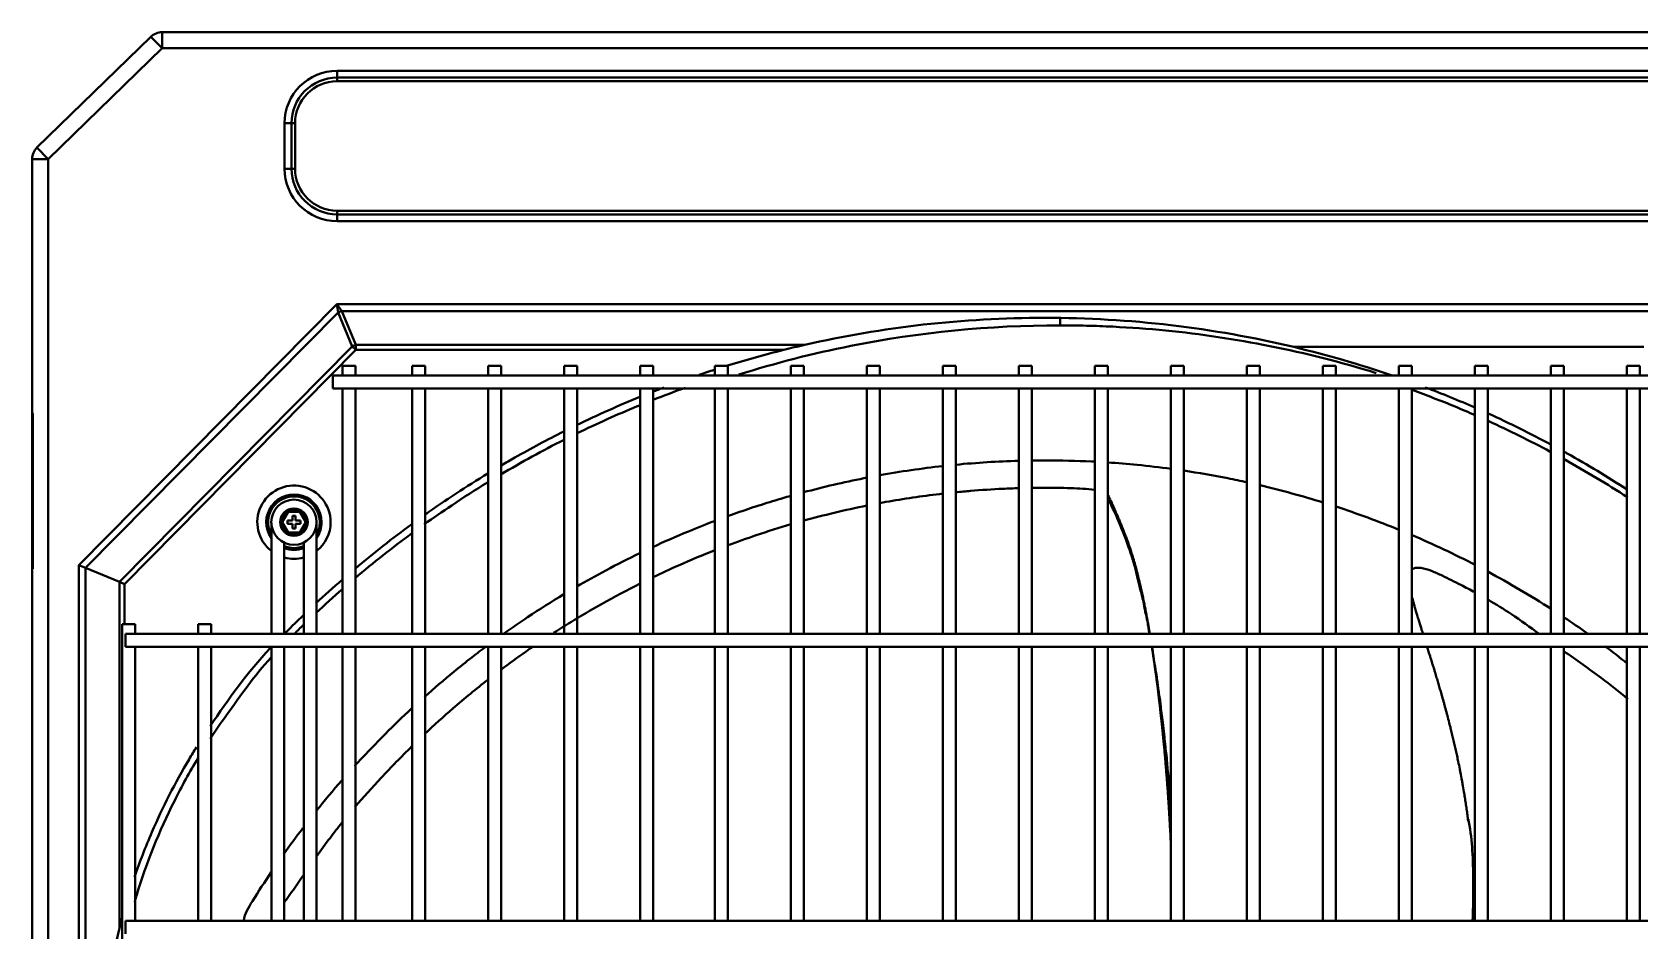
# Model space of a CAD drawing. Extents: x 58467 to 79089, y -33726 to -17391.
# Drawn here: x 78372.42 to 78422.12, y -19437.7 to -19409.9 of the extents above; entities that cross this region are included whole.
import ezdxf

# ---------------------------------------------------------------- set-up
doc = ezdxf.new("R2010")
doc.units = 0
doc.header["$LTSCALE"] = 100
doc.layers.add('+ENTE-ST-DOSEME USTU KONDDRENAJ', color=110, linetype='DOSEMEUSTUKONDENSDRENAJ_LINE', lineweight=40)
doc.linetypes.add('DOSEMEUSTUKONDENSDRENAJ_LINE', pattern='A,300,-40,["CD",Standard,S=15,R=0,X=-35,Y=-7.5],0', length=340)

# ---------------------------------------------------------------- blocks, each defined once
blk = doc.blocks.new('2 KAT SOL')
at = {"color": 3}
for p, q in [((54063.157, -32114.557, -3.539), (54066.679, -32111.13, -3.539)), ((54066.679, -32111.13, -3.539), (54067.032, -32111.483, -3.539)), ((54067.032, -32110.983, -3.539), (54183.034, -32110.983, -3.539)), ((54067.032, -32110.983, -3.539), (54067.032, -32111.483, -3.539)), ((54067.032, -32111.483, -3.539), (54063.511, -32114.91, -3.539)), ((54183.034, -32111.483, -3.539), (54067.032, -32111.483, -3.539)), ((54072.439, -32112.179, -3.539), (54177.584, -32112.179, -3.539)), ((54072.439, -32112.179, -3.539), (54072.439, -32112.391, -3.539)), ((54177.584, -32112.391, -3.539), (54072.439, -32112.391, -3.539)), ((54072.439, -32112.503, -3.539), (54072.439, -32112.391, -3.539)), ((54177.584, -32112.503, -3.539), (54072.439, -32112.503, -3.539)), ((54070.815, -32115.209, -3.539), (54070.815, -32113.803, -3.539)), ((54071.027, -32113.803, -3.539), (54070.815, -32113.803, -3.539)), ((54071.027, -32113.803, -3.539), (54071.027, -32115.209, -3.539)), ((54071.139, -32113.803, -3.539), (54071.027, -32113.803, -3.539)), ((54071.139, -32113.803, -3.539), (54071.139, -32115.209, -3.539)), ((54063.157, -32114.557, -3.539), (54063.511, -32114.91, -3.539)), ((54063.011, -32182.962, -3.539), (54063.011, -32114.91, -3.539)), ((54063.011, -32114.91, -3.539), (54063.511, -32114.91, -3.539)), ((54063.011, -32114.957, -3.539), (54063.011, -32182.962, -3.539)), ((54063.011, -32114.957, -3.539), (54063.011, -32182.962, -3.539)), ((54063.511, -32114.91, -3.539), (54063.511, -32182.962, -3.539)), ((54071.027, -32115.209, -3.539), (54070.815, -32115.209, -3.539)), ((54071.139, -32115.209, -3.539), (54071.027, -32115.209, -3.539)), ((54072.439, -32116.508, -3.539), (54072.439, -32116.621, -3.539)), ((54072.439, -32116.508, -3.539), (54177.584, -32116.508, -3.539)), ((54072.439, -32116.621, -3.539), (54177.584, -32116.621, -3.539)), ((54072.439, -32116.621, -3.539), (54072.439, -32116.833, -3.539)), ((54177.584, -32116.833, -3.539), (54072.439, -32116.833, -3.539)), ((54064.451, -32127.471, -3.539), (54072.432, -32119.4, -3.539)), ((54072.475, -32119.657, -3.539), (54064.663, -32127.559, -3.539)), ((54072.432, -32119.4, -3.539), (54177.59, -32119.4, -3.539)), ((54072.475, -32119.657, -3.539), (54072.432, -32119.4, -3.539)), ((54072.432, -32119.4, -3.539), (54072.585, -32119.612, -3.539)), ((54072.908, -32120.705, -3.539), (54072.475, -32119.657, -3.539)), ((54072.585, -32119.612, -3.539), (54073.018, -32120.659, -3.539)), ((54177.438, -32119.612, -3.539), (54072.585, -32119.612, -3.539)), ((54065.711, -32127.993, -3.539), (54072.908, -32120.705, -3.539)), ((54073.018, -32120.815, -3.539), (54065.866, -32128.057, -3.539)), ((54073.018, -32120.815, -3.539), (54072.908, -32120.705, -3.539)), ((54073.018, -32120.659, -3.539), (54086.895, -32120.659, -3.539)), ((54073.018, -32120.815, -3.539), (54073.018, -32120.659, -3.539)), ((54086.246, -32120.815, -3.539), (54073.018, -32120.815, -3.539)), ((54102.012, -32120.724, -3.539), (54112.834, -32120.724, -3.539)), ((54072.605, -32121.304, -3.539), (54072.605, -32121.604, -3.539)), ((54073.005, -32121.304, -3.539), (54072.605, -32121.304, -3.539)), ((54073.005, -32121.604, -3.539), (54073.005, -32121.304, -3.539)), ((54074.762, -32121.304, -3.539), (54074.762, -32121.604, -3.539)), ((54075.162, -32121.304, -3.539), (54074.762, -32121.304, -3.539)), ((54075.162, -32121.604, -3.539), (54075.162, -32121.304, -3.539)), ((54077.111, -32121.304, -3.539), (54077.111, -32121.604, -3.539)), ((54077.511, -32121.304, -3.539), (54077.111, -32121.304, -3.539)), ((54077.511, -32121.604, -3.539), (54077.511, -32121.304, -3.539)), ((54079.461, -32121.304, -3.539), (54079.461, -32121.604, -3.539)), ((54079.861, -32121.304, -3.539), (54079.461, -32121.304, -3.539)), ((54079.861, -32121.604, -3.539), (54079.861, -32121.304, -3.539)), ((54081.811, -32121.304, -3.539), (54081.811, -32121.604, -3.539)), ((54082.21, -32121.304, -3.539), (54081.811, -32121.304, -3.539)), ((54082.21, -32121.604, -3.539), (54082.21, -32121.304, -3.539)), ((54084.117, -32121.304, -3.539), (54084.117, -32121.604, -3.539)), ((54084.517, -32121.304, -3.539), (54084.117, -32121.304, -3.539)), ((54084.517, -32121.604, -3.539), (54084.517, -32121.304, -3.539)), ((54086.467, -32121.304, -3.539), (54086.467, -32121.604, -3.539)), ((54086.867, -32121.304, -3.539), (54086.467, -32121.304, -3.539)), ((54086.867, -32121.604, -3.539), (54086.867, -32121.304, -3.539)), ((54088.816, -32121.304, -3.539), (54088.816, -32121.604, -3.539)), ((54089.216, -32121.304, -3.539), (54088.816, -32121.304, -3.539)), ((54089.216, -32121.604, -3.539), (54089.216, -32121.304, -3.539)), ((54091.166, -32121.304, -3.539), (54091.166, -32121.604, -3.539)), ((54091.566, -32121.304, -3.539), (54091.166, -32121.304, -3.539)), ((54091.566, -32121.604, -3.539), (54091.566, -32121.304, -3.539)), ((54093.516, -32121.304, -3.539), (54093.516, -32121.604, -3.539)), ((54093.916, -32121.304, -3.539), (54093.516, -32121.304, -3.539)), ((54093.916, -32121.604, -3.539), (54093.916, -32121.304, -3.539)), ((54095.865, -32121.304, -3.539), (54095.865, -32121.604, -3.539)), ((54096.265, -32121.304, -3.539), (54095.865, -32121.304, -3.539)), ((54096.265, -32121.604, -3.539), (54096.265, -32121.304, -3.539)), ((54098.215, -32121.304, -3.539), (54098.215, -32121.604, -3.539)), ((54098.615, -32121.304, -3.539), (54098.215, -32121.304, -3.539)), ((54098.615, -32121.604, -3.539), (54098.615, -32121.304, -3.539)), ((54100.565, -32121.304, -3.539), (54100.565, -32121.604, -3.539)), ((54100.965, -32121.304, -3.539), (54100.565, -32121.304, -3.539)), ((54100.965, -32121.604, -3.539), (54100.965, -32121.304, -3.539)), ((54102.914, -32121.304, -3.539), (54102.914, -32121.604, -3.539)), ((54103.314, -32121.304, -3.539), (54102.914, -32121.304, -3.539)), ((54103.314, -32121.604, -3.539), (54103.314, -32121.304, -3.539)), ((54105.264, -32121.304, -3.539), (54105.264, -32121.604, -3.539)), ((54105.664, -32121.304, -3.539), (54105.264, -32121.304, -3.539)), ((54105.664, -32121.604, -3.539), (54105.664, -32121.304, -3.539)), ((54107.613, -32121.304, -3.539), (54107.613, -32121.604, -3.539)), ((54108.013, -32121.304, -3.539), (54107.613, -32121.304, -3.539)), ((54108.013, -32121.604, -3.539), (54108.013, -32121.304, -3.539)), ((54109.963, -32121.304, -3.539), (54109.963, -32121.604, -3.539)), ((54110.363, -32121.304, -3.539), (54109.963, -32121.304, -3.539)), ((54110.363, -32121.604, -3.539), (54110.363, -32121.304, -3.539)), ((54112.313, -32121.304, -3.539), (54112.313, -32121.604, -3.539)), ((54112.713, -32121.304, -3.539), (54112.313, -32121.304, -3.539)), ((54112.713, -32121.604, -3.539), (54112.713, -32121.304, -3.539)), ((54177.76, -32121.604, -3.539), (54072.305, -32121.604, -3.539)), ((54072.305, -32121.804, -3.539), (54072.305, -32121.604, -3.539)), ((54072.305, -32122.004, -3.539), (54072.305, -32121.804, -3.539)), ((54072.305, -32122.004, -3.539), (54177.76, -32122.004, -3.539)), ((54072.605, -32122.004, -3.539), (54072.605, -32129.603, -3.539)), ((54073.005, -32129.603, -3.539), (54073.005, -32122.004, -3.539)), ((54074.762, -32122.004, -3.539), (54074.762, -32129.603, -3.539)), ((54075.162, -32129.603, -3.539), (54075.162, -32122.004, -3.539)), ((54077.111, -32122.004, -3.539), (54077.111, -32129.603, -3.539)), ((54077.511, -32129.603, -3.539), (54077.511, -32122.004, -3.539)), ((54079.461, -32122.004, -3.539), (54079.461, -32129.603, -3.539)), ((54079.861, -32129.603, -3.539), (54079.861, -32122.004, -3.539)), ((54081.811, -32122.004, -3.539), (54081.811, -32129.603, -3.539)), ((54082.21, -32129.603, -3.539), (54082.21, -32122.004, -3.539)), ((54084.117, -32122.004, -3.539), (54084.117, -32129.603, -3.539)), ((54084.517, -32129.603, -3.539), (54084.517, -32122.004, -3.539)), ((54086.467, -32122.004, -3.539), (54086.467, -32129.603, -3.539)), ((54086.867, -32129.603, -3.539), (54086.867, -32122.004, -3.539)), ((54088.816, -32122.004, -3.539), (54088.816, -32129.603, -3.539)), ((54089.216, -32129.603, -3.539), (54089.216, -32122.004, -3.539)), ((54091.166, -32122.004, -3.539), (54091.166, -32129.603, -3.539)), ((54091.566, -32129.603, -3.539), (54091.566, -32122.004, -3.539)), ((54093.516, -32122.004, -3.539), (54093.516, -32129.603, -3.539)), ((54093.916, -32129.603, -3.539), (54093.916, -32122.004, -3.539)), ((54095.865, -32122.004, -3.539), (54095.865, -32129.603, -3.539)), ((54096.265, -32129.603, -3.539), (54096.265, -32122.004, -3.539)), ((54098.215, -32122.004, -3.539), (54098.215, -32129.603, -3.539)), ((54098.615, -32129.603, -3.539), (54098.615, -32122.004, -3.539)), ((54100.565, -32122.004, -3.539), (54100.565, -32129.603, -3.539)), ((54100.965, -32129.603, -3.539), (54100.965, -32122.004, -3.539)), ((54102.914, -32122.004, -3.539), (54102.914, -32129.603, -3.539)), ((54103.314, -32129.603, -3.539), (54103.314, -32122.004, -3.539)), ((54105.264, -32122.004, -3.539), (54105.264, -32129.603, -3.539)), ((54105.664, -32129.603, -3.539), (54105.664, -32122.004, -3.539)), ((54107.613, -32122.004, -3.539), (54107.613, -32129.603, -3.539)), ((54108.013, -32129.603, -3.539), (54108.013, -32122.004, -3.539)), ((54109.963, -32122.004, -3.539), (54109.963, -32129.603, -3.539)), ((54110.363, -32129.603, -3.539), (54110.363, -32122.004, -3.539)), ((54112.313, -32122.004, -3.539), (54112.313, -32129.603, -3.539)), ((54112.713, -32129.603, -3.539), (54112.713, -32122.004, -3.539)), ((54063.031, -32123.104, -3.539), (54063.031, -32122.804, -3.539)), ((54063.031, -32123.104, -3.539), (54063.031, -32122.804, -3.539)), ((54063.011, -32123.104, -3.539), (54063.031, -32123.104, -3.539)), ((54063.011, -32123.104, -3.539), (54063.031, -32123.104, -3.539)), ((54063.031, -32127.588, -3.539), (54063.031, -32123.104, -3.539)), ((54063.031, -32127.588, -3.539), (54063.031, -32123.104, -3.539)), ((54070.68, -32126.144, -3.539), (54070.893, -32125.776, -3.539)), ((54070.893, -32125.776, -3.539), (54071.318, -32125.776, -3.539)), ((54070.922, -32125.826, -3.539), (54070.893, -32125.776, -3.539)), ((54071.318, -32125.776, -3.539), (54071.289, -32125.826, -3.539)), ((54071.318, -32125.776, -3.539), (54071.53, -32126.144, -3.539)), ((54070.406, -32126.161, -3.539), (54070.406, -32127.537, -3.539)), ((54070.893, -32126.512, -3.539), (54070.68, -32126.144, -3.539)), ((54070.738, -32126.144, -3.539), (54070.68, -32126.144, -3.539)), ((54070.922, -32125.826, -3.539), (54070.738, -32126.144, -3.539)), ((54070.738, -32126.144, -3.539), (54070.922, -32126.462, -3.539)), ((54070.905, -32126.094, -3.539), (54070.905, -32126.194, -3.539)), ((54071.055, -32126.094, -3.539), (54070.905, -32126.094, -3.539)), ((54071.055, -32126.194, -3.539), (54070.905, -32126.194, -3.539)), ((54071.289, -32125.826, -3.539), (54070.922, -32125.826, -3.539)), ((54071.155, -32125.944, -3.539), (54071.055, -32125.944, -3.539)), ((54071.055, -32126.094, -3.539), (54071.055, -32125.944, -3.539)), ((54071.055, -32126.344, -3.539), (54071.055, -32126.194, -3.539)), ((54071.155, -32125.944, -3.539), (54071.155, -32126.094, -3.539)), ((54071.155, -32126.094, -3.539), (54071.305, -32126.094, -3.539)), ((54071.155, -32126.194, -3.539), (54071.155, -32126.344, -3.539)), ((54071.155, -32126.194, -3.539), (54071.305, -32126.194, -3.539)), ((54071.472, -32126.144, -3.539), (54071.289, -32125.826, -3.539)), ((54071.289, -32126.462, -3.539), (54071.472, -32126.144, -3.539)), ((54071.305, -32126.094, -3.539), (54071.305, -32126.194, -3.539)), ((54071.53, -32126.144, -3.539), (54071.318, -32126.512, -3.539)), ((54071.53, -32126.144, -3.539), (54071.472, -32126.144, -3.539)), ((54071.805, -32127.537, -3.539), (54071.805, -32126.161, -3.539)), ((54070.805, -32127.537, -3.539), (54070.805, -32126.777, -3.539)), ((54070.922, -32126.462, -3.539), (54070.893, -32126.512, -3.539)), ((54071.318, -32126.512, -3.539), (54070.893, -32126.512, -3.539)), ((54070.922, -32126.462, -3.539), (54071.289, -32126.462, -3.539)), ((54071.155, -32126.344, -3.539), (54071.055, -32126.344, -3.539)), ((54071.318, -32126.512, -3.539), (54071.289, -32126.462, -3.539)), ((54071.405, -32126.777, -3.539), (54071.405, -32127.537, -3.539)), ((54064.451, -32176.527, -3.539), (54064.451, -32127.471, -3.539)), ((54064.663, -32127.559, -3.539), (54064.451, -32127.471, -3.539)), ((54065.711, -32127.993, -3.539), (54064.663, -32127.559, -3.539)), ((54064.663, -32127.559, -3.539), (54064.663, -32176.374, -3.539)), ((54070.406, -32127.537, -3.539), (54070.406, -32127.82, -3.539)), ((54070.805, -32127.82, -3.539), (54070.805, -32127.537, -3.539)), ((54071.405, -32127.537, -3.539), (54071.405, -32127.82, -3.539)), ((54071.805, -32127.82, -3.539), (54071.805, -32127.537, -3.539)), ((54065.711, -32138.704, -3.539), (54065.711, -32127.993, -3.539)), ((54065.866, -32128.057, -3.539), (54065.711, -32127.993, -3.539)), ((54065.866, -32128.057, -3.539), (54065.866, -32129.303, -3.539)), ((54070.406, -32127.82, -3.539), (54070.406, -32128.186, -3.539)), ((54070.406, -32128.186, -3.539), (54070.406, -32128.469, -3.539)), ((54070.805, -32128.186, -3.539), (54070.805, -32127.82, -3.539)), ((54070.805, -32128.469, -3.539), (54070.805, -32128.186, -3.539)), ((54071.405, -32127.82, -3.539), (54071.405, -32128.186, -3.539)), ((54071.405, -32128.186, -3.539), (54071.405, -32128.468, -3.539)), ((54071.805, -32128.186, -3.539), (54071.805, -32127.82, -3.539)), ((54071.805, -32127.82, -3.539), (54071.805, -32127.82, -3.539)), ((54071.805, -32128.468, -3.539), (54071.805, -32128.186, -3.539)), ((54071.805, -32128.186, -3.539), (54071.805, -32128.186, -3.539)), ((54070.406, -32128.469, -3.539), (54070.406, -32129.603, -3.539)), ((54070.805, -32129.603, -3.539), (54070.805, -32128.469, -3.539)), ((54071.405, -32128.468, -3.539), (54071.405, -32129.603, -3.539)), ((54071.805, -32129.603, -3.539), (54071.805, -32128.468, -3.539)), ((54065.797, -32129.303, -3.539), (54065.797, -32174.696, -3.539)), ((54066.197, -32129.303, -3.539), (54065.797, -32129.303, -3.539)), ((54184.259, -32129.603, -3.539), (54065.897, -32129.603, -3.539)), ((54065.897, -32129.803, -3.539), (54065.897, -32129.603, -3.539)), ((54066.197, -32129.603, -3.539), (54066.197, -32129.303, -3.539)), ((54068.146, -32129.303, -3.539), (54068.146, -32129.603, -3.539)), ((54068.546, -32129.303, -3.539), (54068.146, -32129.303, -3.539)), ((54068.546, -32129.603, -3.539), (54068.546, -32129.303, -3.539)), ((54065.897, -32130.003, -3.539), (54065.897, -32129.803, -3.539)), ((54065.897, -32130.003, -3.539), (54184.259, -32130.003, -3.539)), ((54066.197, -32138.481, -3.539), (54066.197, -32130.003, -3.539)), ((54068.146, -32130.003, -3.539), (54068.146, -32138.481, -3.539)), ((54068.546, -32138.481, -3.539), (54068.546, -32130.003, -3.539)), ((54070.406, -32130.003, -3.539), (54070.406, -32138.482, -3.539)), ((54070.805, -32138.482, -3.539), (54070.805, -32130.003, -3.539)), ((54071.405, -32130.003, -3.539), (54071.405, -32138.481, -3.539)), ((54071.805, -32138.481, -3.539), (54071.805, -32130.003, -3.539)), ((54072.605, -32130.003, -3.539), (54072.605, -32138.482, -3.539)), ((54073.005, -32138.482, -3.539), (54073.005, -32130.003, -3.539)), ((54074.762, -32130.003, -3.539), (54074.762, -32138.482, -3.539)), ((54075.162, -32138.482, -3.539), (54075.162, -32130.003, -3.539)), ((54077.111, -32130.003, -3.539), (54077.111, -32138.482, -3.539)), ((54077.511, -32138.482, -3.539), (54077.511, -32130.003, -3.539)), ((54079.461, -32130.003, -3.539), (54079.461, -32138.482, -3.539)), ((54079.861, -32138.482, -3.539), (54079.861, -32130.003, -3.539)), ((54081.811, -32130.003, -3.539), (54081.811, -32138.482, -3.539)), ((54082.21, -32138.482, -3.539), (54082.21, -32130.003, -3.539)), ((54084.117, -32130.003, -3.539), (54084.117, -32138.482, -3.539)), ((54084.517, -32138.482, -3.539), (54084.517, -32130.003, -3.539)), ((54086.467, -32130.003, -3.539), (54086.467, -32138.482, -3.539)), ((54086.867, -32138.482, -3.539), (54086.867, -32130.003, -3.539)), ((54088.816, -32130.003, -3.539), (54088.816, -32138.482, -3.539)), ((54089.216, -32138.482, -3.539), (54089.216, -32130.003, -3.539)), ((54091.166, -32130.003, -3.539), (54091.166, -32138.482, -3.539)), ((54091.566, -32138.482, -3.539), (54091.566, -32130.003, -3.539)), ((54093.516, -32130.003, -3.539), (54093.516, -32138.482, -3.539)), ((54093.916, -32138.482, -3.539), (54093.916, -32130.003, -3.539)), ((54095.865, -32130.003, -3.539), (54095.865, -32138.482, -3.539)), ((54096.265, -32138.482, -3.539), (54096.265, -32130.003, -3.539)), ((54098.215, -32130.003, -3.539), (54098.215, -32138.482, -3.539)), ((54098.615, -32138.482, -3.539), (54098.615, -32130.003, -3.539)), ((54100.565, -32130.003, -3.539), (54100.565, -32138.482, -3.539)), ((54100.965, -32138.482, -3.539), (54100.965, -32130.003, -3.539)), ((54102.914, -32130.003, -3.539), (54102.914, -32138.482, -3.539)), ((54103.314, -32138.482, -3.539), (54103.314, -32130.003, -3.539)), ((54105.264, -32130.003, -3.539), (54105.264, -32138.482, -3.539)), ((54105.664, -32138.482, -3.539), (54105.664, -32130.003, -3.539)), ((54107.613, -32130.003, -3.539), (54107.613, -32138.482, -3.539)), ((54108.013, -32138.482, -3.539), (54108.013, -32130.003, -3.539)), ((54109.963, -32130.003, -3.539), (54109.963, -32138.482, -3.539)), ((54110.363, -32138.482, -3.539), (54110.363, -32130.003, -3.539)), ((54112.313, -32130.003, -3.539), (54112.313, -32138.482, -3.539)), ((54112.713, -32138.482, -3.539), (54112.713, -32130.003, -3.539)), ((54184.259, -32138.481, -3.539), (54065.897, -32138.481, -3.539)), ((54065.897, -32138.681, -3.539), (54065.897, -32138.481, -3.539)), ((54065.897, -32138.881, -3.539), (54065.897, -32138.681, -3.539))]:
    blk.add_line(p, q, dxfattribs=at)
for radius in [0.7, 0.425, 0.425]:
    blk.add_circle((54071.105, -32126.144, -3.539), radius, dxfattribs=at)
at = {"color": 3, "extrusion": (0, 0, -1)}
for centre, radius, start, end in [((-54067.032, -32111.483, 3.539), 0.5, 45, 90), ((-54072.439, -32113.803, 3.539), 1.624, 0, 90), ((-54063.511, -32114.91, 3.539), 0.5, 0, 45), ((-54072.439, -32115.209, 3.539), 1.624, 270, 0), ((-54062.951, -32122.804, 3.539), 0.08, 138.5895, 180), ((-54062.951, -32122.804, 3.539), 0.08, 138.5895, 180), ((-54071.105, -32126.144, 3.539), 1.133, 308.1431, 180), ((-54071.105, -32126.144, 3.539), 0.856, 324.7874, 180), ((-54071.105, -32126.144, 3.539), 0.8, 331.0199, 180), ((-54071.105, -32126.144, 3.539), 0.8, 180, 208.9856), ((-54071.105, -32126.144, 3.539), 0.856, 180, 215.2181), ((-54071.105, -32126.144, 3.539), 1.133, 180, 231.8625), ((-54071.105, -32126.144, 3.539), 0.8, 247.9949, 292.0107), ((-54071.105, -32126.144, 3.539), 0.856, 249.5138, 290.4919), ((-54071.105, -32126.144, 3.539), 1.133, 254.6607, 285.3451)]:
    blk.add_arc(centre, radius, start, end, dxfattribs=at)
at = {"color": 3}
for centre, radius, start, end in [((54072.439, -32113.803, -3.539), 1.412, 90, 180), ((54072.439, -32113.803, -3.539), 1.3, 90, 180), ((54072.439, -32115.209, -3.539), 1.412, 180, 270), ((54072.439, -32115.209, -3.539), 1.3, 180, 270)]:
    blk.add_arc(centre, radius, start, end, dxfattribs=at)
for centre in [(54072.585, -32119.767, -3.539), (54073.018, -32120.815, -3.539)]:
    blk.add_ellipse(centre, major_axis=(-0.203, -0.084), ratio=0.678598, start_param=4.438375, end_param=4.986403, dxfattribs=at)
for points in [[(54086.895, -32120.659, -3.539), (54089.306, -32120.107, -3.539), (54091.778, -32119.821, -3.539), (54094.316, -32119.824, -3.539)], [(54094.316, -32119.824, -3.539), (54096.952, -32119.821, -3.539), (54099.516, -32120.13, -3.539), (54102.012, -32120.724, -3.539)], [(54094.788, -32120.056, -3.539), (54094.788, -32119.999, -3.539), (54094.788, -32119.915, -3.539), (54094.788, -32119.825, -3.539)], [(54086.246, -32120.815, -3.539), (54085.66, -32120.961, -3.539), (54085.08, -32121.124, -3.539), (54084.505, -32121.301, -3.539)], [(54086.895, -32120.659, -3.539), (54086.681, -32120.708, -3.539), (54086.463, -32120.76, -3.539), (54086.246, -32120.815, -3.539)], [(54105.028, -32121.594, -3.539), (54104.043, -32121.258, -3.539), (54103.037, -32120.968, -3.539), (54102.012, -32120.724, -3.539)], [(54084.107, -32121.428, -3.539), (54083.949, -32121.478, -3.539), (54083.792, -32121.53, -3.539), (54083.636, -32121.584, -3.539)], [(54081.795, -32122.271, -3.539), (54081.141, -32122.538, -3.539), (54080.493, -32122.827, -3.539), (54079.856, -32123.136, -3.539)], [(54082.536, -32121.98, -3.539), (54082.423, -32122.023, -3.539), (54082.31, -32122.066, -3.539), (54082.198, -32122.11, -3.539)], [(54083.206, -32121.984, -3.539), (54082.871, -32122.104, -3.539), (54082.537, -32122.23, -3.539), (54082.205, -32122.361, -3.539)], [(54107.616, -32122.6, -3.539), (54107.11, -32122.378, -3.539), (54106.598, -32122.169, -3.539), (54106.081, -32121.973, -3.539)], [(54109.965, -32123.742, -3.539), (54109.327, -32123.4, -3.539), (54108.679, -32123.08, -3.539), (54108.022, -32122.781, -3.539)], [(54079.454, -32123.596, -3.539), (54078.79, -32123.931, -3.539), (54078.137, -32124.29, -3.539), (54077.497, -32124.668, -3.539)], [(54093.515, -32124.244, -3.539), (54092.861, -32124.263, -3.539), (54092.212, -32124.304, -3.539), (54091.566, -32124.366, -3.539)], [(54094.345, -32124.232, -3.539), (54094.202, -32124.232, -3.539), (54094.058, -32124.233, -3.539), (54093.915, -32124.235, -3.539)], [(54112.329, -32125.372, -3.539), (54111.693, -32124.96, -3.539), (54111.042, -32124.568, -3.539), (54110.376, -32124.199, -3.539)], [(54077.1, -32124.636, -3.539), (54076.437, -32125.039, -3.539), (54075.789, -32125.464, -3.539), (54075.157, -32125.912, -3.539)], [(54091.164, -32124.408, -3.539), (54090.51, -32124.481, -3.539), (54089.859, -32124.575, -3.539), (54089.212, -32124.692, -3.539)], [(54100.972, -32125.003, -3.539), (54101.626, -32125.157, -3.539), (54102.275, -32125.335, -3.539), (54102.917, -32125.534, -3.539)], [(54103.322, -32125.663, -3.539), (54103.978, -32125.878, -3.539), (54104.627, -32126.116, -3.539), (54105.266, -32126.378, -3.539)], [(54074.748, -32126.206, -3.539), (54074.152, -32126.642, -3.539), (54073.571, -32127.098, -3.539), (54073.004, -32127.575, -3.539)], [(54074.743, -32126.493, -3.539), (54074.145, -32126.934, -3.539), (54073.563, -32127.394, -3.539), (54072.996, -32127.874, -3.539)], [(54105.669, -32126.546, -3.539), (54106.331, -32126.828, -3.539), (54106.982, -32127.135, -3.539), (54107.62, -32127.465, -3.539)], [(54108.015, -32127.674, -3.539), (54108.683, -32128.033, -3.539), (54109.336, -32128.418, -3.539), (54109.973, -32128.828, -3.539)], [(54072.592, -32127.927, -3.539), (54072.319, -32128.164, -3.539), (54072.05, -32128.406, -3.539), (54071.784, -32128.653, -3.539)], [(54072.605, -32128.212, -3.539), (54072.33, -32128.452, -3.539), (54072.059, -32128.697, -3.539), (54071.792, -32128.947, -3.539)], [(54071.389, -32129.026, -3.539), (54071.214, -32129.194, -3.539), (54071.041, -32129.364, -3.539), (54070.869, -32129.536, -3.539)], [(54070.869, -32129.536, -3.539), (54070.848, -32129.556, -3.539), (54070.827, -32129.577, -3.539), (54070.806, -32129.598, -3.539)], [(54071.395, -32129.324, -3.539), (54071.301, -32129.415, -3.539), (54071.208, -32129.506, -3.539), (54071.115, -32129.598, -3.539)], [(54070.372, -32130.041, -3.539), (54069.654, -32130.798, -3.539), (54069.095, -32131.604, -3.539), (54068.512, -32132.459, -3.539)], [(54111.625, -32129.975, -3.539), (54111.861, -32130.151, -3.539), (54112.093, -32130.33, -3.539), (54112.323, -32130.513, -3.539)], [(54074.739, -32131.911, -3.539), (54074.465, -32132.165, -3.539), (54074.195, -32132.424, -3.539), (54073.931, -32132.688, -3.539)], [(54072.98, -32133.688, -3.539), (54073.292, -32133.349, -3.539), (54073.611, -32133.019, -3.539), (54073.931, -32132.688, -3.539)], [(54071.793, -32135.078, -3.539), (54072.049, -32134.757, -3.539), (54072.311, -32134.441, -3.539), (54072.582, -32134.132, -3.539)], [(54070.782, -32136.421, -3.539), (54070.976, -32136.147, -3.539), (54071.176, -32135.876, -3.539), (54071.379, -32135.608, -3.539)], [(54065.795, -32138.377, -3.539), (54065.766, -32138.487, -3.539), (54065.738, -32138.597, -3.539), (54065.711, -32138.704, -3.539)]]:
    blk.add_open_spline(points, degree=3, dxfattribs=at)
for points, knots in [([(54094.788, -32120.056, -3.539), (54092.614, -32120.054, -3.539), (54090.432, -32120.27, -3.539), (54087.146, -32120.924, -3.539), (54085.991, -32121.22, -3.539), (54084.853, -32121.579, -3.539)], [0, 0, 0, 0, 0.642828, 0.642828, 1, 1, 1, 1]), ([(54104.563, -32121.529, -3.539), (54103.481, -32121.194, -3.539), (54102.384, -32120.916, -3.539), (54100.212, -32120.483, -3.539), (54099.138, -32120.322, -3.539), (54097.51, -32120.162, -3.539), (54096.966, -32120.122, -3.539), (54096.15, -32120.082, -3.539), (54095.878, -32120.072, -3.539), (54095.333, -32120.059, -3.539), (54095.057, -32120.056, -3.539), (54094.788, -32120.056, -3.539)], [0, 0, 0, 0, 0.344826, 0.344826, 0.672413, 0.672413, 0.836207, 0.836207, 0.918103, 0.918103, 1, 1, 1, 1]), ([(54107.624, -32122.835, -3.539), (54107.417, -32122.744, -3.539), (54107.209, -32122.655, -3.539), (54106.56, -32122.386, -3.539), (54106.116, -32122.214, -3.539), (54105.67, -32122.051, -3.539)], [0, 0, 0, 0, 0.321462, 0.321462, 1, 1, 1, 1]), ([(54081.801, -32122.524, -3.539), (54081.772, -32122.535, -3.539), (54081.744, -32122.547, -3.539), (54081.091, -32122.817, -3.539), (54080.471, -32123.096, -3.539), (54079.859, -32123.395, -3.539)], [0, 0, 0, 0, 0.043139, 0.043139, 1, 1, 1, 1]), ([(54109.977, -32123.981, -3.539), (54109.966, -32123.975, -3.539), (54109.955, -32123.969, -3.539), (54109.316, -32123.627, -3.539), (54108.673, -32123.309, -3.539), (54108.023, -32123.013, -3.539)], [0, 0, 0, 0, 0.01719, 0.01719, 1, 1, 1, 1]), ([(54079.45, -32123.336, -3.539), (54078.938, -32123.593, -3.539), (54078.433, -32123.863, -3.539), (54077.793, -32124.226, -3.539), (54077.65, -32124.309, -3.539), (54077.508, -32124.393, -3.539)], [0, 0, 0, 0, 0.775009, 0.775009, 1, 1, 1, 1]), ([(54094.345, -32124.232, -3.539), (54094.823, -32124.232, -3.539), (54095.29, -32124.244, -3.539), (54095.797, -32124.269, -3.539), (54095.832, -32124.271, -3.539), (54095.867, -32124.272, -3.539)], [0, 0, 0, 0, 0.930665, 0.930665, 1, 1, 1, 1]), ([(54096.268, -32124.296, -3.539), (54096.57, -32124.317, -3.539), (54096.873, -32124.342, -3.539), (54097.524, -32124.406, -3.539), (54097.872, -32124.446, -3.539), (54098.219, -32124.493, -3.539)], [0, 0, 0, 0, 0.464066, 0.464066, 1, 1, 1, 1]), ([(54112.317, -32125.13, -3.539), (54111.712, -32124.738, -3.539), (54111.095, -32124.367, -3.539), (54110.437, -32124, -3.539), (54110.403, -32123.981, -3.539), (54110.37, -32123.963, -3.539)], [0, 0, 0, 0, 0.948829, 0.948829, 1, 1, 1, 1]), ([(54088.815, -32124.767, -3.539), (54088.785, -32124.773, -3.539), (54088.754, -32124.779, -3.539), (54088.098, -32124.909, -3.539), (54087.477, -32125.054, -3.539), (54086.859, -32125.22, -3.539)], [0, 0, 0, 0, 0.0469, 0.0469, 1, 1, 1, 1]), ([(54098.62, -32124.55, -3.539), (54099.074, -32124.618, -3.539), (54099.527, -32124.697, -3.539), (54100.175, -32124.826, -3.539), (54100.373, -32124.868, -3.539), (54100.57, -32124.911, -3.539)], [0, 0, 0, 0, 0.694891, 0.694891, 1, 1, 1, 1]), ([(54077.086, -32124.916, -3.539), (54076.712, -32125.145, -3.539), (54076.344, -32125.381, -3.539), (54075.695, -32125.815, -3.539), (54075.412, -32126.011, -3.539), (54075.132, -32126.211, -3.539)], [0, 0, 0, 0, 0.558497, 0.558497, 1, 1, 1, 1]), ([(54091.166, -32125.261, -3.539), (54091.132, -32125.265, -3.539), (54090.544, -32125.333, -3.539), (54089.895, -32125.429, -3.539), (54089.279, -32125.542, -3.539), (54089.216, -32125.553, -3.539)], [0, 0, 0, 0, 0.051596, 0.904233, 1, 1, 1, 1]), ([(54093.514, -32125.093, -3.539), (54093.349, -32125.097, -3.539), (54092.851, -32125.116, -3.539), (54092.202, -32125.159, -3.539), (54091.718, -32125.203, -3.539), (54091.565, -32125.218, -3.539)], [0, 0, 0, 0, 0.252208, 0.764491, 1, 1, 1, 1]), ([(54095.864, -32125.138, -3.539), (54095.616, -32125.117, -3.539), (54095.079, -32125.081, -3.539), (54094.433, -32125.078, -3.539), (54094.031, -32125.082, -3.539), (54093.914, -32125.084, -3.539)], [0, 0, 0, 0, 0.37572, 0.818355, 1, 1, 1, 1]), ([(54096.343, -32125.443, -3.539), (54096.326, -32125.411, -3.539), (54096.296, -32125.358, -3.539), (54096.274, -32125.319, -3.539), (54096.265, -32125.303, -3.539)], [0, 0, 0, 0, 0.532534, 1, 1, 1, 1]), ([(54097.553, -32129.603, -3.539), (54097.551, -32129.595, -3.539), (54097.543, -32129.537, -3.539), (54097.526, -32129.427, -3.539), (54097.492, -32129.228, -3.539), (54097.43, -32128.939, -3.539), (54097.386, -32128.706, -3.539), (54097.309, -32128.355, -3.539), (54097.245, -32128.151, -3.539), (54097.194, -32127.914, -3.539), (54097.154, -32127.734, -3.539), (54097.108, -32127.552, -3.539), (54097.064, -32127.405, -3.539), (54097.036, -32127.31, -3.539), (54097.009, -32127.219, -3.539), (54096.968, -32127.097, -3.539), (54096.908, -32126.916, -3.539), (54096.787, -32126.576, -3.539), (54096.635, -32126.201, -3.539), (54096.479, -32125.844, -3.539), (54096.39, -32125.665, -3.539), (54096.336, -32125.552, -3.539), (54096.304, -32125.465, -3.539), (54096.295, -32125.373, -3.539), (54096.287, -32125.327, -3.539), (54096.285, -32125.309, -3.539)], [0, 0, 0, 0, 0.005394, 0.035574, 0.066603, 0.130629, 0.243655, 0.266475, 0.346531, 0.38044, 0.417111, 0.456558, 0.498164, 0.521749, 0.531848, 0.564447, 0.595782, 0.649695, 0.782565, 0.838846, 0.88891, 0.914609, 0.933595, 0.963425, 1, 1, 1, 1]), ([(54086.461, -32125.33, -3.539), (54086.301, -32125.375, -3.539), (54086.141, -32125.422, -3.539), (54085.755, -32125.539, -3.539), (54085.529, -32125.61, -3.539), (54085.078, -32125.759, -3.539), (54084.853, -32125.836, -3.539), (54084.588, -32125.931, -3.539), (54084.546, -32125.946, -3.539), (54084.505, -32125.961, -3.539)], [0, 0, 0, 0, 0.243898, 0.243898, 0.590099, 0.590099, 0.9363, 0.9363, 1, 1, 1, 1]), ([(54088.817, -32125.631, -3.539), (54088.479, -32125.699, -3.539), (54087.83, -32125.842, -3.539), (54087.18, -32126.01, -3.539), (54086.867, -32126.096, -3.539)], [0, 0, 0, 0, 0.520178, 1, 1, 1, 1]), ([(54097.564, -32129.603, -3.539), (54097.564, -32129.602, -3.539), (54097.556, -32129.557, -3.539), (54097.541, -32129.469, -3.539), (54097.519, -32129.34, -3.539), (54097.499, -32129.227, -3.539), (54097.476, -32129.101, -3.539), (54097.456, -32128.99, -3.539), (54097.43, -32128.853, -3.539), (54097.408, -32128.744, -3.539), (54097.381, -32128.609, -3.539), (54097.359, -32128.502, -3.539), (54097.333, -32128.381, -3.539), (54097.31, -32128.275, -3.539), (54097.284, -32128.156, -3.539), (54097.256, -32128.037, -3.539), (54097.231, -32127.932, -3.539), (54097.205, -32127.827, -3.539), (54097.179, -32127.723, -3.539), (54097.152, -32127.62, -3.539), (54097.125, -32127.518, -3.539), (54097.097, -32127.418, -3.539), (54097.068, -32127.319, -3.539), (54097.04, -32127.224, -3.539), (54097.009, -32127.125, -3.539), (54096.979, -32127.03, -3.539), (54096.951, -32126.946, -3.539), (54096.923, -32126.864, -3.539), (54096.891, -32126.771, -3.539), (54096.858, -32126.679, -3.539), (54096.828, -32126.6, -3.539), (54096.799, -32126.522, -3.539), (54096.769, -32126.446, -3.539), (54096.735, -32126.359, -3.539), (54096.705, -32126.285, -3.539), (54096.675, -32126.213, -3.539), (54096.65, -32126.152, -3.539), (54096.624, -32126.091, -3.539), (54096.595, -32126.024, -3.539), (54096.567, -32125.957, -3.539), (54096.539, -32125.892, -3.539), (54096.516, -32125.84, -3.539), (54096.492, -32125.785, -3.539), (54096.472, -32125.739, -3.539), (54096.449, -32125.685, -3.539), (54096.431, -32125.644, -3.539), (54096.41, -32125.597, -3.539), (54096.392, -32125.555, -3.539), (54096.377, -32125.521, -3.539), (54096.361, -32125.483, -3.539), (54096.354, -32125.468, -3.539), (54096.352, -32125.463, -3.539)], [0, 0, 0, 0, 0.000919, 0.026107, 0.051295, 0.076483, 0.093275, 0.126859, 0.143651, 0.177235, 0.194027, 0.227611, 0.244403, 0.269591, 0.294779, 0.319967, 0.345155, 0.361947, 0.387135, 0.412323, 0.429115, 0.454303, 0.479491, 0.496283, 0.521471, 0.546659, 0.563451, 0.580243, 0.605431, 0.630619, 0.647411, 0.664203, 0.689391, 0.706183, 0.731372, 0.748164, 0.764956, 0.781748, 0.79854, 0.823728, 0.84052, 0.857312, 0.874104, 0.890896, 0.907688, 0.92448, 0.941272, 0.958064, 0.974856, 0.991648, 1, 1, 1, 1]), ([(54084.106, -32126.109, -3.539), (54083.836, -32126.211, -3.539), (54083.568, -32126.318, -3.539), (54082.929, -32126.582, -3.539), (54082.561, -32126.744, -3.539), (54082.196, -32126.913, -3.539)], [0, 0, 0, 0, 0.416753, 0.416753, 1, 1, 1, 1]), ([(54086.468, -32126.21, -3.539), (54086.11, -32126.315, -3.539), (54085.46, -32126.519, -3.539), (54084.809, -32126.751, -3.539), (54084.516, -32126.86, -3.539)], [0, 0, 0, 0, 0.549857, 1, 1, 1, 1]), ([(54081.796, -32127.102, -3.539), (54081.443, -32127.273, -3.539), (54081.094, -32127.45, -3.539), (54080.445, -32127.797, -3.539), (54080.143, -32127.965, -3.539), (54079.845, -32128.138, -3.539)], [0, 0, 0, 0, 0.531495, 0.531495, 1, 1, 1, 1]), ([(54084.116, -32127.014, -3.539), (54083.741, -32127.161, -3.539), (54083.104, -32127.427, -3.539), (54082.468, -32127.72, -3.539), (54082.207, -32127.846, -3.539)], [0, 0, 0, 0, 0.58808, 1, 1, 1, 1]), ([(54107.615, -32128.313, -3.539), (54107.471, -32128.236, -3.539), (54107.136, -32128.06, -3.539), (54106.693, -32127.838, -3.539), (54106.281, -32127.648, -3.539), (54106.01, -32127.559, -3.539), (54105.808, -32127.55, -3.539), (54105.718, -32127.574, -3.539), (54105.675, -32127.6, -3.539), (54105.664, -32127.608, -3.539)], [0, 0, 0, 0, 0.231844, 0.538128, 0.699931, 0.858126, 0.923343, 0.979536, 1, 1, 1, 1]), ([(54081.806, -32128.043, -3.539), (54081.406, -32128.243, -3.539), (54080.509, -32128.719, -3.539), (54079.622, -32129.254, -3.539), (54079.133, -32129.57, -3.539)], [0, 0, 0, 0, 0.44453, 1, 1, 1, 1]), ([(54079.443, -32128.375, -3.539), (54079.067, -32128.602, -3.539), (54078.696, -32128.837, -3.539), (54078.087, -32129.243, -3.539), (54077.847, -32129.409, -3.539), (54077.609, -32129.578, -3.539)], [0, 0, 0, 0, 0.601739, 0.601739, 1, 1, 1, 1]), ([(54105.663, -32128.436, -3.539), (54105.666, -32128.45, -3.539), (54105.676, -32128.487, -3.539), (54105.692, -32128.55, -3.539), (54105.712, -32128.624, -3.539), (54105.736, -32128.712, -3.539), (54105.763, -32128.803, -3.539), (54105.794, -32128.91, -3.539), (54105.823, -32129.005, -3.539), (54105.852, -32129.102, -3.539), (54105.883, -32129.201, -3.539), (54105.919, -32129.316, -3.539), (54105.956, -32129.434, -3.539), (54105.987, -32129.533, -3.539), (54106.005, -32129.588, -3.539), (54106.013, -32129.614, -3.539)], [0, 0, 0, 0, 0.041171, 0.11053, 0.17989, 0.249249, 0.353288, 0.422648, 0.526687, 0.596046, 0.665406, 0.769445, 0.873484, 0.942844, 1, 1, 1, 1]), ([(54109.605, -32129.603, -3.539), (54109.32, -32129.397, -3.539), (54108.809, -32129.017, -3.539), (54108.265, -32128.681, -3.539), (54108.019, -32128.539, -3.539)], [0, 0, 0, 0, 0.555414, 1, 1, 1, 1]), ([(54110.363, -32129.083, -3.539), (54110.37, -32129.088, -3.539), (54110.378, -32129.093, -3.539), (54110.619, -32129.254, -3.539), (54110.852, -32129.415, -3.539), (54111.082, -32129.578, -3.539)], [0, 0, 0, 0, 0.030043, 0.030043, 1, 1, 1, 1]), ([(54077.065, -32129.975, -3.539), (54076.911, -32130.09, -3.539), (54076.757, -32130.208, -3.539), (54076.416, -32130.473, -3.539), (54076.23, -32130.622, -3.539), (54075.738, -32131.025, -3.539), (54075.436, -32131.283, -3.539), (54075.139, -32131.548, -3.539)], [0, 0, 0, 0, 0.233835, 0.233835, 0.520573, 0.520573, 1, 1, 1, 1]), ([(54078.502, -32129.99, -3.539), (54078.428, -32130.041, -3.539), (54078.091, -32130.275, -3.539), (54077.757, -32130.517, -3.539), (54077.499, -32130.711, -3.539)], [0, 0, 0, 0, 0.220681, 1, 1, 1, 1]), ([(54098.216, -32134.89, -3.539), (54098.212, -32134.858, -3.539), (54098.197, -32134.728, -3.539), (54098.185, -32134.541, -3.539), (54098.171, -32134.323, -3.539), (54098.149, -32134.093, -3.539), (54098.12, -32133.854, -3.539), (54098.1, -32133.641, -3.539), (54098.088, -32133.461, -3.539), (54098.073, -32133.29, -3.539), (54098.037, -32133.073, -3.539), (54098.018, -32132.817, -3.539), (54097.995, -32132.59, -3.539), (54097.965, -32132.361, -3.539), (54097.931, -32132.132, -3.539), (54097.909, -32131.908, -3.539), (54097.875, -32131.613, -3.539), (54097.83, -32131.389, -3.539), (54097.803, -32131.126, -3.539), (54097.77, -32130.876, -3.539), (54097.724, -32130.612, -3.539), (54097.689, -32130.389, -3.539), (54097.663, -32130.204, -3.539), (54097.645, -32130.09, -3.539), (54097.633, -32130.027, -3.539), (54097.627, -32130.002, -3.539)], [0, 0, 0, 0, 0.018147, 0.072604, 0.104033, 0.137751, 0.209267, 0.273712, 0.29859, 0.319902, 0.366361, 0.424834, 0.458218, 0.494226, 0.568305, 0.629107, 0.652171, 0.729744, 0.761435, 0.795633, 0.869455, 0.937429, 0.963885, 0.985806, 1, 1, 1, 1]), ([(54098.215, -32136.111, -3.539), (54098.214, -32136.097, -3.539), (54098.211, -32136.032, -3.539), (54098.206, -32135.918, -3.539), (54098.197, -32135.752, -3.539), (54098.189, -32135.606, -3.539), (54098.181, -32135.444, -3.539), (54098.172, -32135.299, -3.539), (54098.162, -32135.137, -3.539), (54098.152, -32134.977, -3.539), (54098.143, -32134.831, -3.539), (54098.132, -32134.669, -3.539), (54098.122, -32134.522, -3.539), (54098.11, -32134.358, -3.539), (54098.099, -32134.211, -3.539), (54098.088, -32134.067, -3.539), (54098.076, -32133.908, -3.539), (54098.063, -32133.75, -3.539), (54098.05, -32133.593, -3.539), (54098.036, -32133.435, -3.539), (54098.024, -32133.294, -3.539), (54098.01, -32133.137, -3.539), (54097.996, -32132.995, -3.539), (54097.981, -32132.837, -3.539), (54097.967, -32132.693, -3.539), (54097.952, -32132.551, -3.539), (54097.936, -32132.396, -3.539), (54097.922, -32132.258, -3.539), (54097.905, -32132.105, -3.539), (54097.89, -32131.968, -3.539), (54097.872, -32131.816, -3.539), (54097.855, -32131.665, -3.539), (54097.838, -32131.529, -3.539), (54097.82, -32131.377, -3.539), (54097.803, -32131.24, -3.539), (54097.783, -32131.088, -3.539), (54097.765, -32130.951, -3.539), (54097.747, -32130.816, -3.539), (54097.726, -32130.668, -3.539), (54097.708, -32130.537, -3.539), (54097.687, -32130.391, -3.539), (54097.67, -32130.275, -3.539), (54097.649, -32130.135, -3.539), (54097.636, -32130.054, -3.539), (54097.628, -32130.001, -3.539)], [0, 0, 0, 0, 0.006537, 0.029522, 0.052508, 0.083155, 0.098479, 0.129126, 0.152111, 0.175096, 0.205744, 0.221067, 0.251714, 0.2747, 0.297685, 0.32067, 0.343656, 0.374303, 0.397288, 0.420274, 0.450921, 0.466244, 0.496892, 0.519877, 0.542862, 0.565848, 0.588833, 0.61948, 0.634804, 0.665451, 0.688436, 0.711422, 0.742069, 0.757393, 0.78804, 0.811025, 0.83401, 0.856996, 0.879981, 0.910628, 0.925952, 0.956599, 0.971923, 1, 1, 1, 1]), ([(54106.136, -32130.002, -3.539), (54106.136, -32130.002, -3.539), (54106.151, -32130.049, -3.539), (54106.181, -32130.145, -3.539), (54106.222, -32130.275, -3.539), (54106.263, -32130.407, -3.539), (54106.305, -32130.541, -3.539), (54106.347, -32130.678, -3.539), (54106.389, -32130.815, -3.539), (54106.431, -32130.954, -3.539), (54106.477, -32131.11, -3.539), (54106.523, -32131.267, -3.539), (54106.564, -32131.408, -3.539), (54106.609, -32131.567, -3.539), (54106.649, -32131.71, -3.539), (54106.699, -32131.89, -3.539), (54106.738, -32132.035, -3.539), (54106.786, -32132.217, -3.539), (54106.824, -32132.365, -3.539), (54106.866, -32132.533, -3.539), (54106.903, -32132.685, -3.539), (54106.945, -32132.857, -3.539), (54106.985, -32133.03, -3.539), (54107.024, -32133.203, -3.539), (54107.062, -32133.376, -3.539), (54107.103, -32133.568, -3.539), (54107.138, -32133.742, -3.539), (54107.176, -32133.935, -3.539), (54107.205, -32134.09, -3.539), (54107.24, -32134.285, -3.539), (54107.27, -32134.461, -3.539), (54107.303, -32134.658, -3.539), (54107.331, -32134.838, -3.539), (54107.357, -32135.019, -3.539), (54107.382, -32135.202, -3.539), (54107.398, -32135.323, -3.539), (54107.405, -32135.383, -3.539)], [0, 0, 0, 0, 0.000068, 0.030993, 0.061917, 0.082534, 0.113458, 0.144382, 0.164999, 0.195923, 0.226847, 0.257772, 0.288696, 0.309313, 0.350545, 0.371161, 0.412394, 0.43301, 0.474243, 0.494859, 0.525784, 0.556708, 0.587632, 0.618557, 0.649481, 0.680406, 0.721638, 0.742255, 0.783487, 0.804103, 0.845336, 0.87626, 0.907185, 0.938109, 0.969034, 1, 1, 1, 1]), ([(54112.338, -32131.614, -3.539), (54112.069, -32131.389, -3.539), (54111.433, -32130.879, -3.539), (54110.757, -32130.41, -3.539), (54110.371, -32130.141, -3.539)], [0, 0, 0, 0, 0.431303, 1, 1, 1, 1]), ([(54070.396, -32130.333, -3.539), (54069.869, -32130.899, -3.539), (54069.469, -32131.496, -3.539), (54068.845, -32132.355, -3.539), (54068.676, -32132.6, -3.539), (54068.513, -32132.848, -3.539)], [0, 0, 0, 0, 0.719648, 0.719648, 1, 1, 1, 1]), ([(54077.098, -32131.019, -3.539), (54076.736, -32131.302, -3.539), (54076.075, -32131.844, -3.539), (54075.434, -32132.426, -3.539), (54075.143, -32132.7, -3.539)], [0, 0, 0, 0, 0.541295, 1, 1, 1, 1]), ([(54068.088, -32133.108, -3.539), (54068.011, -32133.231, -3.539), (54067.935, -32133.356, -3.539), (54067.432, -32134.202, -3.539), (54067.046, -32134.959, -3.539), (54066.516, -32136.19, -3.539), (54066.338, -32136.652, -3.539), (54066.178, -32137.12, -3.539)], [0, 0, 0, 0, 0.098619, 0.098619, 0.666619, 0.666619, 1, 1, 1, 1]), ([(54074.742, -32133.086, -3.539), (54074.424, -32133.399, -3.539), (54073.828, -32134.009, -3.539), (54073.25, -32134.652, -3.539), (54072.984, -32134.964, -3.539)], [0, 0, 0, 0, 0.526998, 1, 1, 1, 1]), ([(54068.138, -32133.443, -3.539), (54067.877, -32133.874, -3.539), (54067.633, -32134.317, -3.539), (54066.942, -32135.699, -3.539), (54066.548, -32136.682, -3.539), (54066.223, -32137.744, -3.539), (54066.202, -32137.814, -3.539), (54066.181, -32137.885, -3.539)], [0, 0, 0, 0, 0.31261, 0.31261, 0.954356, 0.954356, 1, 1, 1, 1]), ([(54072.589, -32135.441, -3.539), (54072.463, -32135.597, -3.539), (54072.195, -32135.94, -3.539), (54071.938, -32136.295, -3.539), (54071.801, -32136.489, -3.539)], [0, 0, 0, 0, 0.45942, 1, 1, 1, 1]), ([(54107.412, -32135.331, -3.539), (54107.418, -32135.361, -3.539), (54107.536, -32135.974, -3.539), (54107.569, -32137.032, -3.539), (54107.561, -32138.056, -3.539), (54107.54, -32138.482, -3.539)], [0, 0, 0, 0, 0.028763, 0.596266, 1, 1, 1, 1]), ([(54069.552, -32138.464, -3.539), (54069.579, -32138.265, -3.539), (54069.882, -32137.762, -3.539), (54070.201, -32137.269, -3.539), (54070.4, -32136.974, -3.539)], [0, 0, 0, 0, 0.394402, 1, 1, 1, 1]), ([(54071.406, -32137.055, -3.539), (54071.236, -32137.299, -3.539), (54071.038, -32137.584, -3.539), (54070.834, -32137.866, -3.539), (54070.805, -32137.905, -3.539)], [0, 0, 0, 0, 0.861799, 1, 1, 1, 1]), ([(54064.875, -32152.983, -3.539), (54064.876, -32150.585, -3.539), (54064.919, -32148.189, -3.539), (54065.028, -32145.196, -3.539), (54065.053, -32144.598, -3.539), (54065.109, -32143.403, -3.539), (54065.135, -32142.806, -3.539), (54065.246, -32141.019, -3.539), (54065.425, -32139.851, -3.539), (54065.711, -32138.704, -3.539)], [0, 0, 0, 0, 0.5, 0.5, 0.625, 0.625, 0.75, 0.75, 1, 1, 1, 1])]:
    blk.add_open_spline(points, degree=3, knots=knots, dxfattribs=at)

msp = doc.modelspace()

# ---------------------------------------------------------------- block references
at = {"layer": '+ENTE-ST-DOSEME USTU KONDDRENAJ', "color": 3, "linetype": 'Continuous'}
msp.add_blockref('2 KAT SOL', (24309.411, 12701.082), dxfattribs=at)

doc.saveas('drawing.dxf')
